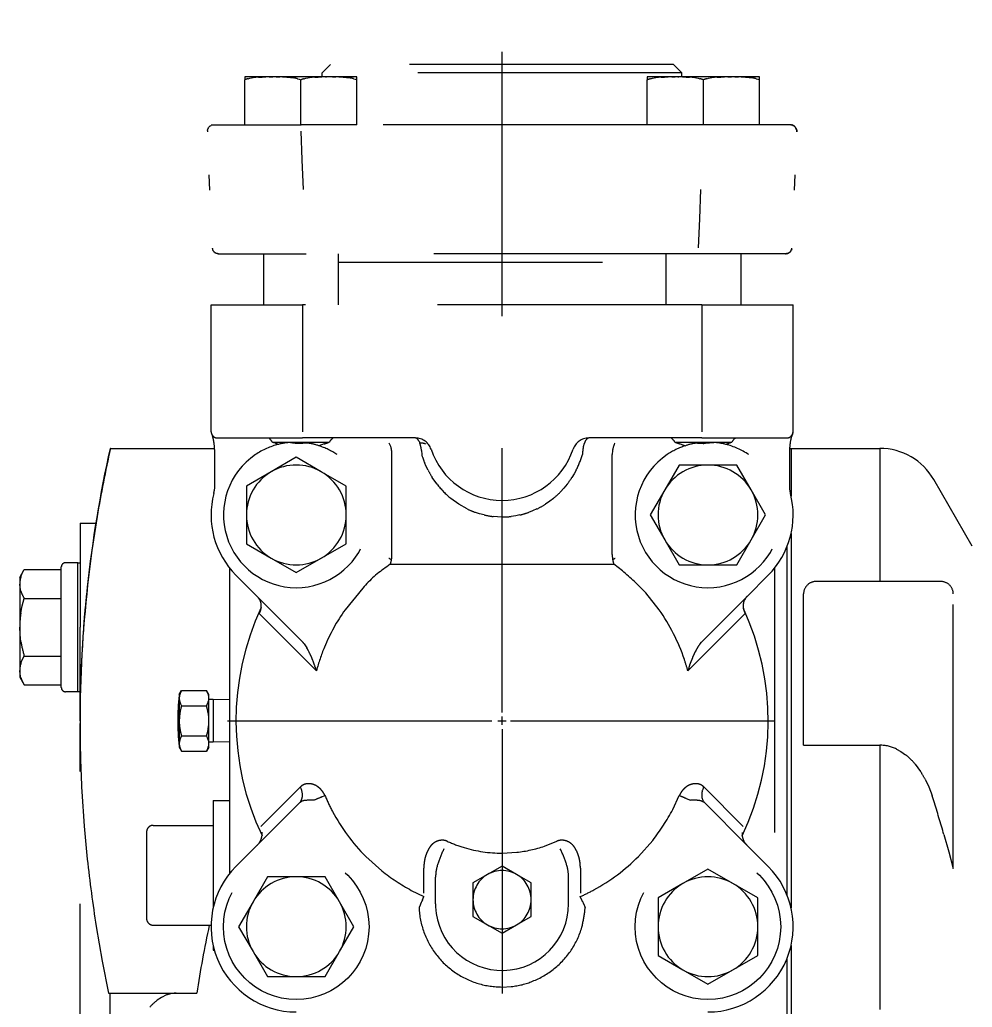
# Model space of a CAD drawing. Header units: inches. Extents: x 402 to 1066, y -128 to 290.
# Drawn here: x 666.02 to 675.03, y 225.68 to 235.03 of the extents above; entities that cross this region are included whole.
import ezdxf

# ---------------------------------------------------------------- set-up
doc = ezdxf.new("R2010")
doc.units = ezdxf.units.IN
doc.header["$MEASUREMENT"] = 0
doc.linetypes.add('HIDDEN', pattern=[0.375, 0.25, -0.125])
doc.layers.get('0').update_dxf_attribs({"color": 10})

msp = doc.modelspace()

# ---------------------------------------------------------------- linework, layer by layer
at = {"color": 1, "linetype": 'HIDDEN', "ltscale": 10}
for p, q in [((670.58138, 228.47311), (670.58138, 235.02644)), ((668.95831, 234.60339), (668.87962, 234.5247)), ((672.20445, 234.60339), (668.95831, 234.60339)), ((672.20445, 234.60339), (672.28314, 234.5247)), ((668.14579, 234.48535), (668.14579, 234.45726)), ((668.41139, 234.48535), (668.14579, 234.48535)), ((668.2777, 234.48354), (668.30993, 234.48474)), ((668.30993, 234.48474), (668.34455, 234.48524)), ((668.37796, 234.48534), (668.39233, 234.48535)), ((668.39233, 234.48535), (668.41139, 234.48535)), ((668.87962, 234.48535), (668.41139, 234.48535)), ((668.4448, 234.48534), (668.46217, 234.48531)), ((668.46217, 234.48531), (668.47823, 234.48524)), ((668.54506, 234.48354), (668.57907, 234.48092)), ((668.57907, 234.48092), (668.6118, 234.47639)), ((668.8089, 234.48354), (668.84111, 234.48474)), ((668.84111, 234.48474), (668.87572, 234.48524)), ((668.87962, 234.48535), (668.87962, 234.5247)), ((672.28314, 234.5247), (668.87962, 234.5247)), ((668.94257, 234.48535), (668.87962, 234.48535)), ((668.90915, 234.48534), (668.91838, 234.48535)), ((669.20816, 234.48535), (668.94257, 234.48535)), ((668.97599, 234.48534), (668.99334, 234.48531)), ((668.99334, 234.48531), (669.00941, 234.48524)), ((669.07625, 234.48354), (669.11026, 234.48092)), ((669.11026, 234.48092), (669.14297, 234.47639)), ((669.20816, 234.45726), (669.20816, 234.48535)), ((672.22019, 234.48535), (671.95459, 234.48535)), ((671.95459, 234.48535), (671.95459, 234.45726)), ((672.0865, 234.48354), (672.11873, 234.48474)), ((672.11873, 234.48474), (672.15335, 234.48524)), ((672.18676, 234.48534), (672.20112, 234.48535)), ((672.20112, 234.48535), (672.22019, 234.48535)), ((672.28314, 234.48535), (672.22019, 234.48535)), ((672.24437, 234.48535), (672.2536, 234.48534)), ((672.28314, 234.48535), (672.28314, 234.5247)), ((672.48577, 234.48535), (672.28314, 234.48535)), ((672.28703, 234.48524), (672.32163, 234.48474)), ((672.32163, 234.48474), (672.35386, 234.48354)), ((672.75136, 234.48535), (672.48577, 234.48535)), ((672.6177, 234.48354), (672.64991, 234.48474)), ((672.64991, 234.48474), (672.68452, 234.48524)), ((672.71795, 234.48534), (672.73232, 234.48535)), ((672.73232, 234.48535), (672.75136, 234.48535)), ((673.01696, 234.48535), (672.75136, 234.48535)), ((672.78479, 234.48534), (672.80214, 234.48531)), ((672.80214, 234.48531), (672.81821, 234.48524)), ((672.88505, 234.48354), (672.91906, 234.48092)), ((672.91906, 234.48092), (672.95179, 234.47639)), ((673.01696, 234.45726), (673.01696, 234.48535)), ((668.14579, 234.03286), (668.14579, 234.45726)), ((668.17783, 234.46882), (668.1943, 234.47304)), ((668.1943, 234.47304), (668.21097, 234.47639)), ((668.64493, 234.46882), (668.66092, 234.46369)), ((668.66092, 234.46369), (668.67697, 234.45726)), ((668.67697, 234.03286), (668.67697, 234.45726)), ((668.70902, 234.46882), (668.72549, 234.47304)), ((668.72549, 234.47304), (668.74216, 234.47639)), ((669.17612, 234.46882), (669.19211, 234.46369)), ((669.19211, 234.46369), (669.20816, 234.45726)), ((669.20816, 234.03286), (669.20816, 234.45726)), ((671.95459, 234.03286), (671.95459, 234.45726)), ((671.98663, 234.46882), (672.0031, 234.47304)), ((672.0031, 234.47304), (672.01976, 234.47639)), ((672.42059, 234.47639), (672.43726, 234.47304)), ((672.43726, 234.47304), (672.45373, 234.46882)), ((672.48577, 234.03286), (672.48577, 234.45726)), ((672.51782, 234.46882), (672.53429, 234.47304)), ((672.53429, 234.47304), (672.55096, 234.47639)), ((672.98492, 234.46882), (673.00091, 234.46369)), ((673.00091, 234.46369), (673.01696, 234.45726)), ((673.01696, 234.03286), (673.01696, 234.45726)), ((667.80433, 234.0073), (667.80774, 234.0116)), ((667.81678, 234.02025), (667.82219, 234.02407)), ((667.82219, 234.02407), (667.82687, 234.02673)), ((667.83913, 234.03133), (667.84549, 234.03249)), ((667.84549, 234.03249), (667.85095, 234.03286)), ((667.8513, 234.03286), (667.85139, 234.03286)), ((667.85165, 234.03286), (668.14579, 234.03286)), ((668.14579, 234.03286), (668.67697, 234.03286)), ((668.67697, 234.03286), (668.67893, 234.03286)), ((669.0311, 234.03286), (668.67893, 234.03286)), ((669.20816, 234.03286), (669.0311, 234.03286)), ((671.95459, 234.03286), (669.20816, 234.03286)), ((672.48382, 234.03286), (671.95459, 234.03286)), ((672.48577, 234.03286), (672.48382, 234.03286)), ((673.01696, 234.03286), (672.48577, 234.03286)), ((673.3111, 234.03286), (673.01696, 234.03286)), ((673.31252, 234.03284), (673.32482, 234.03102)), ((673.31261, 234.03283), (673.31351, 234.0328)), ((673.31351, 234.0328), (673.31442, 234.03275)), ((673.31765, 234.03244), (673.32094, 234.0319)), ((673.32094, 234.0319), (673.3241, 234.03117)), ((673.32482, 234.03102), (673.33626, 234.02653)), ((673.33584, 234.02652), (673.34131, 234.02316)), ((673.34131, 234.02316), (673.3457, 234.01982)), ((673.34621, 234.02006), (673.35126, 234.01561)), ((673.35126, 234.01561), (673.35503, 234.01158)), ((673.35449, 234.01089), (673.35781, 234.00643)), ((667.7929, 233.97832), (667.79384, 233.98412)), ((667.79384, 233.98412), (667.79584, 233.99121)), ((667.80069, 234.00169), (667.80433, 234.0073)), ((668.69046, 233.70172), (668.67893, 233.97178)), ((673.35781, 234.00643), (673.36136, 234.00064)), ((673.36215, 234.00154), (673.36483, 233.99633)), ((673.36483, 233.99633), (673.36701, 233.9909)), ((673.36606, 233.99004), (673.369, 233.9782)), ((673.369, 233.9782), (673.36967, 233.96582)), ((668.70244, 233.42092), (668.69046, 233.70172)), ((667.81651, 233.41504), (667.8104, 233.5589)), ((673.35235, 233.55892), (673.34624, 233.41504)), ((672.46031, 233.42092), (672.44849, 233.14359)), ((672.44849, 233.14359), (672.43686, 232.87006)), ((667.83996, 232.86315), (667.83991, 232.86426)), ((667.84005, 232.86201), (667.83996, 232.86315)), ((667.84358, 232.84836), (667.84207, 232.85236)), ((667.84579, 232.84384), (667.84358, 232.84836)), ((667.85895, 232.82807), (667.85664, 232.83012)), ((667.86137, 232.82613), (667.85895, 232.82807)), ((667.87034, 232.82039), (667.86693, 232.82234)), ((667.87342, 232.81886), (667.87034, 232.82039)), ((667.88517, 232.81473), (667.88008, 232.8162)), ((667.88949, 232.81385), (667.88517, 232.81473)), ((667.89518, 232.81321), (667.89382, 232.81331)), ((667.89649, 232.81314), (667.89518, 232.81321)), ((667.89801, 232.8131), (667.89781, 232.8131)), ((667.89823, 232.8131), (667.89801, 232.8131)), ((667.8985, 232.8131), (668.72589, 232.8131)), ((668.32285, 232.8131), (668.32285, 232.32913)), ((672.43686, 232.8131), (668.72589, 232.8131)), ((669.0311, 232.8131), (669.0311, 232.73441)), ((672.13165, 232.8131), (672.13165, 232.73441)), ((673.26426, 232.8131), (672.43686, 232.8131)), ((672.8399, 232.8131), (672.8399, 232.32913)), ((673.26453, 232.8131), (673.26447, 232.8131)), ((673.2703, 232.81344), (673.265, 232.8131)), ((673.2657, 232.81312), (673.265, 232.8131)), ((673.26641, 232.81314), (673.2657, 232.81312)), ((673.27158, 232.8136), (673.26921, 232.81333)), ((673.27657, 232.81453), (673.2703, 232.81344)), ((673.27417, 232.81401), (673.27158, 232.8136)), ((673.29054, 232.81944), (673.2846, 232.81689)), ((673.29322, 232.82126), (673.29016, 232.81957)), ((673.29621, 232.82257), (673.29054, 232.81944)), ((673.29659, 232.8234), (673.29322, 232.82126)), ((673.31263, 232.83909), (673.30257, 232.82801)), ((673.31029, 232.83443), (673.30617, 232.83017)), ((673.31332, 232.83818), (673.31029, 232.83443)), ((673.3197, 232.85218), (673.31263, 232.83909)), ((673.32015, 232.85084), (673.31841, 232.84667)), ((673.3215, 232.85516), (673.32015, 232.85084)), ((669.0311, 232.73441), (672.13165, 232.73441)), ((669.0311, 232.73441), (669.0311, 232.32913)), ((672.13165, 232.73441), (672.13165, 232.32913)), ((667.82708, 232.32913), (668.69271, 232.32913)), ((667.82708, 231.12904), (667.82708, 232.32913)), ((672.47004, 232.32913), (668.69271, 232.32913)), ((668.69271, 232.32913), (668.69271, 231.12904)), ((672.47004, 232.32913), (673.33568, 232.32913)), ((672.47004, 232.32913), (672.47004, 231.12904)), ((673.33568, 231.12904), (673.33568, 232.32913)), ((667.82708, 231.12904), (667.82812, 231.12904)), ((673.33541, 231.12904), (673.33521, 231.12904)), ((673.33568, 231.12904), (673.33541, 231.12904)), ((667.83969, 231.09308), (667.83929, 231.0942)), ((667.84008, 231.09193), (667.83969, 231.09308)), ((667.84182, 231.08666), (667.84083, 231.08971)), ((667.84267, 231.08402), (667.84182, 231.08666)), ((667.84501, 231.0763), (667.84459, 231.07776)), ((667.84555, 231.07447), (667.84501, 231.0763)), ((667.84702, 231.0693), (667.84655, 231.07101)), ((667.84744, 231.0677), (667.84702, 231.0693)), ((667.84811, 231.06505), (667.84789, 231.06596)), ((667.84835, 231.06415), (667.84811, 231.06505)), ((667.85181, 231.04813), (667.85018, 231.05622)), ((667.85358, 231.03831), (667.85181, 231.04813)), ((667.85519, 231.0281), (667.8549, 231.03013)), ((667.85549, 231.02612), (667.85519, 231.0281)), ((667.85669, 231.01732), (667.85609, 231.0218)), ((667.88706, 231.07002), (668.37105, 231.07002)), ((668.37105, 231.07002), (668.69271, 231.07002)), ((668.37372, 231.06939), (668.37105, 231.07002)), ((668.37748, 231.06714), (668.37372, 231.06939)), ((668.38388, 231.06141), (668.38156, 231.06368)), ((668.38612, 231.05905), (668.38388, 231.06141)), ((668.39399, 231.04983), (668.39114, 231.05333)), ((668.3965, 231.04662), (668.39399, 231.04983)), ((668.40789, 231.03067), (668.94606, 231.03067)), ((668.42202, 231.02543), (668.40789, 231.03067)), ((668.43643, 231.02018), (668.42202, 231.02543)), ((668.9829, 231.07002), (668.69271, 231.07002)), ((668.69738, 231.01973), (668.73711, 231.02287)), ((668.95466, 231.04292), (668.95183, 231.03904)), ((668.95746, 231.04662), (668.95466, 231.04292)), ((668.96556, 231.05654), (668.96281, 231.05333)), ((668.96782, 231.05905), (668.96556, 231.05654)), ((668.97462, 231.06567), (668.97239, 231.06368)), ((668.97648, 231.06714), (668.97462, 231.06567)), ((669.4574, 231.07002), (668.9829, 231.07002)), ((669.76073, 231.07002), (669.4574, 231.07002)), ((669.52743, 230.99006), (669.51428, 231.02223)), ((669.79525, 231.03835), (669.80229, 231.02223)), ((671.35087, 230.99006), (671.36045, 231.02223)), ((671.39275, 231.06784), (671.40202, 231.07002)), ((671.70535, 231.07002), (671.40202, 231.07002)), ((672.17985, 231.07002), (671.70535, 231.07002)), ((672.47004, 231.07002), (672.17985, 231.07002)), ((672.18628, 231.06714), (672.18812, 231.06567)), ((672.18812, 231.06567), (672.19036, 231.06368)), ((672.19494, 231.05905), (672.19754, 231.05614)), ((672.19754, 231.05614), (672.19994, 231.05333)), ((672.20529, 231.04662), (672.20832, 231.04261)), ((672.20832, 231.04261), (672.21091, 231.03904)), ((672.21669, 231.03067), (672.75486, 231.03067)), ((672.47004, 231.07002), (672.7917, 231.07002)), ((672.5047, 231.01967), (672.54357, 231.0226)), ((672.54357, 231.0226), (672.58345, 231.02852)), ((672.72632, 231.02018), (672.74073, 231.02543)), ((672.74073, 231.02543), (672.75486, 231.03067)), ((672.76064, 231.03904), (672.76367, 231.04321)), ((672.76367, 231.04321), (672.76626, 231.04662)), ((672.77661, 231.05905), (672.77887, 231.06141)), ((672.77887, 231.06141), (672.78119, 231.06368)), ((672.78528, 231.06714), (672.78903, 231.06939)), ((672.78903, 231.06939), (672.7917, 231.07002)), ((672.7917, 231.07002), (673.2757, 231.07002)), ((673.3069, 231.02354), (673.30667, 231.0218)), ((673.30727, 231.02612), (673.3069, 231.02354)), ((673.30861, 231.03493), (673.30785, 231.03013)), ((673.30915, 231.03831), (673.30861, 231.03493)), ((673.31342, 231.06002), (673.31258, 231.05622)), ((673.3144, 231.06415), (673.31342, 231.06002)), ((673.31514, 231.06703), (673.31486, 231.06596)), ((673.31531, 231.0677), (673.31514, 231.06703)), ((673.31669, 231.07272), (673.31619, 231.07095)), ((673.31718, 231.07444), (673.31669, 231.07272)), ((673.31928, 231.08143), (673.31819, 231.07786)), ((673.32017, 231.08429), (673.31928, 231.08143)), ((673.32239, 231.09109), (673.32192, 231.0897)), ((673.32267, 231.09192), (673.32239, 231.09109)), ((673.32826, 231.10175), (673.32498, 231.09655)), ((673.33056, 231.10624), (673.32826, 231.10175)), ((666.87609, 230.97165), (666.87242, 230.97165)), ((666.87609, 230.97165), (667.86102, 230.97165)), ((667.85723, 231.01298), (667.85669, 231.01732)), ((667.85885, 230.99819), (667.85828, 231.00364)), ((667.85926, 230.99381), (667.85885, 230.99819)), ((667.86053, 230.97849), (667.86014, 230.98373)), ((667.86091, 230.97327), (667.86053, 230.97849)), ((667.86189, 230.95592), (667.86156, 230.96267)), ((667.86214, 230.95021), (667.86189, 230.95592)), ((667.8627, 230.93228), (667.86257, 230.93758)), ((667.86283, 230.92493), (667.8627, 230.93228)), ((668.65801, 231.01968), (668.69738, 231.01973)), ((668.8722, 231.00456), (668.8473, 230.99671)), ((668.89767, 231.01316), (668.8722, 231.00456)), ((669.81816, 230.95291), (669.82042, 230.91263)), ((671.6267, 230.95291), (671.6236, 230.91263)), ((672.26508, 231.01316), (672.29055, 231.00456)), ((672.29055, 231.00456), (672.31545, 230.99671)), ((673.30039, 230.94442), (673.30018, 230.93758)), ((673.30061, 230.95021), (673.30039, 230.94442)), ((673.30155, 230.9687), (673.30119, 230.96267)), ((673.30184, 230.97327), (673.30155, 230.9687)), ((673.30174, 230.97165), (673.316, 230.97165)), ((673.30305, 230.98896), (673.30261, 230.98373)), ((673.30348, 230.99381), (673.30305, 230.98896)), ((673.30504, 231.00884), (673.30447, 231.00364)), ((673.30552, 231.01298), (673.30504, 231.00884)), ((673.316, 230.97165), (673.316, 230.51916)), ((673.316, 230.97165), (674.15565, 230.97165)), ((674.15565, 230.97165), (674.15565, 229.71255)), ((667.86287, 230.9204), (667.86286, 230.92189)), ((667.86289, 230.91891), (667.86287, 230.9204)), ((667.8629, 230.91501), (667.8629, 230.91586)), ((667.8629, 230.91415), (667.8629, 230.91501)), ((667.8629, 230.83857), (667.8629, 230.91264)), ((667.8629, 230.76449), (667.8629, 230.83857)), ((668.6337, 230.88731), (668.39761, 230.75101)), ((668.86977, 230.75101), (668.6337, 230.88731)), ((669.53914, 229.96781), (669.53914, 230.91263)), ((669.86364, 230.80049), (669.84761, 230.83715)), ((671.6236, 229.96781), (671.6236, 230.91263)), ((673.29986, 230.91703), (673.29985, 230.91586)), ((673.29985, 230.91415), (673.29985, 230.9134)), ((673.29985, 230.9134), (673.29985, 230.91264)), ((673.29985, 230.91264), (673.29985, 230.76449)), ((673.29986, 230.91891), (673.29986, 230.91703)), ((673.29991, 230.92309), (673.29989, 230.92189)), ((673.29992, 230.92493), (673.29991, 230.92309)), ((667.8629, 230.61634), (667.8629, 230.76449)), ((668.39761, 230.75101), (668.16153, 230.61471)), ((669.10586, 230.61471), (668.86977, 230.75101)), ((669.88114, 230.76489), (669.86364, 230.80049)), ((671.2816, 230.76489), (671.26327, 230.73139)), ((672.25645, 230.81426), (672.12015, 230.57818)), ((672.52906, 230.81426), (672.25645, 230.81426)), ((672.80166, 230.81426), (672.52906, 230.81426)), ((672.93796, 230.57818), (672.80166, 230.81426)), ((673.29985, 230.76449), (673.29985, 230.69042)), ((669.94359, 230.66248), (669.92073, 230.69641)), ((669.96608, 230.63217), (669.94359, 230.66248)), ((671.26327, 230.73139), (671.24201, 230.6964)), ((673.29985, 230.69042), (673.29985, 230.61634)), ((675.03027, 230.047), (674.66679, 230.67655)), ((667.85519, 230.55377), (667.85614, 230.55795)), ((667.85614, 230.55795), (667.85693, 230.56163)), ((667.8611, 230.5872), (667.8616, 230.59174)), ((667.8616, 230.59174), (667.86208, 230.59712)), ((667.86242, 230.60193), (667.86258, 230.60475)), ((667.86258, 230.60475), (667.86268, 230.60682)), ((667.86277, 230.60931), (667.86282, 230.61057)), ((667.86282, 230.61057), (667.86285, 230.61182)), ((668.16153, 230.61471), (668.16153, 230.3421)), ((669.10586, 230.3421), (669.10586, 230.61471)), ((671.16706, 230.59614), (671.13543, 230.56173)), ((671.19667, 230.63216), (671.16706, 230.59614)), ((672.12015, 230.57818), (671.98385, 230.3421)), ((673.07426, 230.3421), (672.93796, 230.57818)), ((673.29991, 230.61177), (673.29994, 230.61051)), ((673.29994, 230.61051), (673.29998, 230.60925)), ((673.30007, 230.60687), (673.30035, 230.60154)), ((673.30035, 230.60154), (673.30068, 230.59699)), ((673.30165, 230.58716), (673.30223, 230.58254)), ((673.30223, 230.58254), (673.30296, 230.57741)), ((673.30582, 230.56163), (673.30656, 230.5581)), ((673.30656, 230.5581), (673.30754, 230.55377)), ((667.85426, 230.54986), (667.85446, 230.55072)), ((667.85446, 230.55072), (667.85473, 230.55181)), ((670.17131, 230.44391), (670.09578, 230.49879)), ((671.03186, 230.47161), (670.9918, 230.44415)), ((671.06695, 230.49879), (671.03186, 230.47161)), ((673.30801, 230.55181), (673.30829, 230.5507)), ((673.30829, 230.5507), (673.30849, 230.54986)), ((670.25204, 230.39865), (670.17131, 230.44391)), ((670.87015, 230.38039), (670.83237, 230.36584)), ((670.9107, 230.39864), (670.87015, 230.38039)), ((666.75008, 230.32784), (666.70078, 230.00569)), ((668.16153, 230.3421), (668.16153, 230.0695)), ((669.10586, 230.0695), (669.10586, 230.3421)), ((670.36906, 230.35326), (670.33037, 230.36585)), ((670.41206, 230.34191), (670.36906, 230.35326)), ((670.5387, 230.32365), (670.4961, 230.32733)), ((670.58136, 230.32243), (670.5387, 230.32365)), ((670.7108, 230.33376), (670.66664, 230.32733)), ((670.7507, 230.3419), (670.7108, 230.33376)), ((671.98385, 230.3421), (672.12015, 230.10602)), ((672.93796, 230.10602), (673.07426, 230.3421)), ((666.58765, 230.26317), (666.7365, 230.26317)), ((666.58765, 230.26317), (666.58765, 229.27949)), ((672.12015, 230.10602), (672.25645, 229.86993)), ((672.80166, 229.86993), (672.93796, 230.10602)), ((673.316, 230.16504), (673.316, 229.79596)), ((666.70078, 230.00569), (666.65978, 229.67729)), ((668.16153, 230.0695), (668.39761, 229.9332)), ((668.86977, 229.9332), (669.10586, 230.0695)), ((673.27665, 230.03923), (673.27665, 229.79596)), ((668.39761, 229.9332), (668.6337, 229.79689)), ((668.6337, 229.79689), (668.86977, 229.9332)), ((669.52971, 229.92242), (669.5351, 229.91917)), ((671.63302, 229.92241), (671.62764, 229.91917)), ((666.01712, 229.75166), (666.05928, 229.8247)), ((666.04134, 229.79012), (666.05928, 229.8247)), ((666.05928, 229.8247), (666.41059, 229.8247)), ((666.41059, 229.8247), (666.41059, 229.85003)), ((666.41059, 229.5521), (666.41059, 229.8247)), ((666.56797, 229.88937), (666.44993, 229.88937)), ((666.56797, 229.8874), (666.56797, 229.88937)), ((666.56797, 228.67158), (666.56797, 229.8874)), ((666.56797, 229.8874), (666.58765, 229.8874)), ((668.00414, 227.64165), (668.00414, 229.83783)), ((669.52348, 229.87524), (669.49163, 229.85196)), ((669.52351, 229.87526), (671.63924, 229.87526)), ((671.7198, 229.81426), (671.63924, 229.87526)), ((672.25645, 229.86993), (672.52906, 229.86993)), ((672.52906, 229.86993), (672.80166, 229.86993)), ((673.15862, 229.83783), (673.15862, 226.95101)), ((666.01712, 229.75166), (666.01712, 229.6884)), ((666.02848, 229.75728), (666.04134, 229.79012)), ((668.06333, 229.77174), (668.26523, 229.56984)), ((673.09943, 229.77174), (672.8989, 229.57122)), ((673.27665, 229.79596), (673.27665, 229.50794)), ((673.316, 229.79596), (673.316, 229.65353)), ((666.01712, 229.6884), (666.01712, 229.27949)), ((666.01994, 229.65431), (666.01712, 229.6884)), ((666.02848, 229.61951), (666.01994, 229.65431)), ((669.26397, 229.64998), (669.09562, 229.44537)), ((673.316, 229.65353), (673.316, 229.50777)), ((674.15565, 229.71255), (673.55207, 229.71255)), ((674.73249, 229.71255), (674.15565, 229.71255)), ((666.04134, 229.48293), (666.05928, 229.5521)), ((666.05928, 229.5521), (666.41059, 229.5521)), ((666.41059, 229.27949), (666.41059, 229.5521)), ((668.26523, 229.56984), (668.67625, 229.15882)), ((668.28976, 229.53628), (668.28612, 229.54296)), ((668.29267, 229.53012), (668.28976, 229.53628)), ((672.06713, 229.44537), (671.94053, 229.60465)), ((672.8989, 229.57122), (672.4865, 229.15882)), ((672.87558, 229.53938), (672.87032, 229.5276)), ((672.88138, 229.54947), (672.87558, 229.53938)), ((673.43404, 228.16352), (673.43404, 229.59451)), ((674.85053, 226.99606), (674.85053, 229.59451)), ((666.02848, 229.41726), (666.04134, 229.48293)), ((666.63698, 229.47223), (666.62814, 229.37089)), ((668.2965, 229.43837), (668.29712, 229.4404)), ((668.29712, 229.4404), (668.29762, 229.4421)), ((668.29922, 229.51101), (668.29802, 229.51542)), ((668.2986, 229.44576), (668.29937, 229.44892)), ((668.30038, 229.506), (668.29922, 229.51101)), ((668.29937, 229.44892), (668.30023, 229.45289)), ((668.30146, 229.45977), (668.3019, 229.4629)), ((668.3019, 229.4629), (668.3023, 229.46638)), ((668.30257, 229.49089), (668.30208, 229.4958)), ((668.30294, 229.48474), (668.30257, 229.49089)), ((668.30281, 229.47275), (668.30294, 229.47559)), ((668.30294, 229.47559), (668.30301, 229.47886)), ((672.86217, 229.48686), (672.86209, 229.48389)), ((672.86209, 229.48389), (672.86211, 229.48016)), ((672.86239, 229.47347), (672.86302, 229.46652)), ((672.86291, 229.49717), (672.86256, 229.49362)), ((672.86331, 229.5003), (672.86291, 229.49717)), ((672.86302, 229.46652), (672.86389, 229.4602)), ((672.86512, 229.4536), (672.86578, 229.45054)), ((672.86578, 229.45054), (672.86664, 229.44704)), ((672.86844, 229.44056), (672.86939, 229.43757)), ((672.86939, 229.43757), (672.87056, 229.4341)), ((673.27665, 229.50794), (673.27665, 229.50777)), ((673.27665, 229.50777), (673.27665, 229.44113)), ((673.27665, 229.44113), (673.27665, 229.13349)), ((673.316, 229.50777), (673.316, 229.44113)), ((673.316, 229.44113), (673.316, 229.13349)), ((666.62814, 229.37089), (666.62091, 229.27949)), ((668.8243, 228.86839), (668.28408, 229.4086)), ((668.28707, 229.41481), (668.28843, 229.41775)), ((668.28843, 229.41775), (668.28993, 229.42106)), ((668.29124, 229.42402), (668.29317, 229.42881)), ((668.29317, 229.42881), (668.29463, 229.43278)), ((672.88069, 229.41061), (672.33845, 228.86839)), ((666.01712, 229.27949), (666.01712, 228.87059)), ((666.01994, 229.21131), (666.01712, 229.27949)), ((666.41059, 229.00689), (666.41059, 229.27949)), ((666.58765, 228.39375), (666.58765, 229.27949)), ((666.02848, 229.14172), (666.01994, 229.21131)), ((672.46884, 229.1399), (672.4865, 229.15882)), ((668.70785, 229.12292), (668.72074, 229.10524)), ((668.72074, 229.10524), (668.73471, 229.08326)), ((668.73904, 229.07573), (668.73471, 229.08326)), ((668.74239, 229.06975), (668.73904, 229.07573)), ((672.42242, 229.07345), (672.42037, 229.06976)), ((672.42416, 229.07652), (672.42242, 229.07345)), ((672.45489, 229.1229), (672.46884, 229.1399)), ((673.27665, 229.13349), (673.27665, 229.02176)), ((673.316, 229.13349), (673.316, 229.02176)), ((666.02848, 228.93947), (666.04134, 228.97231)), ((666.04134, 228.97231), (666.05928, 229.00689)), ((666.05928, 229.00689), (666.41059, 229.00689)), ((666.41059, 228.73428), (666.41059, 229.00689)), ((668.75607, 229.04359), (668.74966, 229.05618)), ((668.76315, 229.029), (668.75607, 229.04359)), ((668.79718, 228.94809), (668.78676, 228.97485)), ((672.37599, 228.97485), (672.36663, 228.95086)), ((672.40667, 229.04358), (672.3996, 229.02901)), ((672.41309, 229.05619), (672.40667, 229.04358)), ((673.27665, 229.02176), (673.27665, 226.74961)), ((673.316, 229.02176), (673.316, 226.6238)), ((668.80692, 228.92127), (668.79718, 228.94809)), ((668.81785, 228.88885), (668.81592, 228.89474)), ((668.82019, 228.88154), (668.81785, 228.88885)), ((668.82278, 228.87331), (668.82225, 228.87496)), ((668.82328, 228.87166), (668.82278, 228.87331)), ((672.33997, 228.87331), (672.33946, 228.87166)), ((672.34048, 228.87496), (672.33997, 228.87331)), ((672.34449, 228.88755), (672.34256, 228.88154)), ((672.34683, 228.89474), (672.34449, 228.88755)), ((672.36663, 228.95086), (672.35584, 228.92127)), ((666.01712, 228.87059), (666.01712, 228.80733)), ((666.01994, 228.8365), (666.01712, 228.87059)), ((666.01712, 228.80733), (666.05928, 228.73428)), ((666.02848, 228.8017), (666.01994, 228.8365)), ((666.59594, 228.83627), (666.58972, 228.61561)), ((666.05928, 228.73428), (666.41059, 228.73428)), ((666.41059, 228.70896), (666.41059, 228.73428)), ((666.56797, 228.66961), (666.44993, 228.66961)), ((666.56797, 228.66961), (666.56797, 228.67158)), ((666.56797, 228.67158), (666.58765, 228.67158)), ((666.58972, 228.61561), (666.58765, 228.39375)), ((667.52615, 228.64231), (667.54828, 228.68065)), ((667.52615, 228.64231), (667.52615, 228.6091)), ((667.52763, 228.62702), (667.52615, 228.6091)), ((667.52615, 228.6091), (667.52615, 228.39442)), ((667.53213, 228.64531), (667.52763, 228.62702)), ((667.54828, 228.68065), (667.78527, 228.68065)), ((667.8074, 228.64231), (667.78527, 228.68065)), ((667.79469, 228.6625), (667.78527, 228.68065)), ((667.80143, 228.64527), (667.79469, 228.6625)), ((667.80592, 228.5912), (667.8074, 228.6091)), ((667.8074, 228.6091), (667.8074, 228.64231)), ((667.8074, 228.59686), (667.8074, 228.6091)), ((667.8074, 228.39442), (667.8074, 228.59686)), ((667.84675, 228.59686), (667.8074, 228.59686)), ((667.84675, 228.59686), (667.84675, 228.1945)), ((668.00414, 228.59192), (667.84675, 228.59686)), ((667.5321, 228.57295), (667.53886, 228.55571)), ((667.53886, 228.55571), (667.54828, 228.53754)), ((667.54828, 228.53754), (667.78527, 228.53754)), ((667.79469, 228.50123), (667.78527, 228.53754)), ((667.80143, 228.46676), (667.79469, 228.50123)), ((667.80143, 228.57293), (667.80592, 228.5912)), ((667.52763, 228.43026), (667.52615, 228.39442)), ((667.53213, 228.46685), (667.52763, 228.43026)), ((670.58138, 228.35507), (670.58138, 228.43377)), ((666.58765, 228.39375), (666.58765, 228.36798)), ((666.58765, 224.1646), (666.58765, 228.36798)), ((667.52615, 228.39442), (667.52615, 228.17974)), ((667.5321, 228.32214), (667.53886, 228.28764)), ((667.80143, 228.32208), (667.80592, 228.35862)), ((667.80592, 228.35862), (667.8074, 228.39442)), ((667.8074, 228.19198), (667.8074, 228.39442)), ((667.98447, 228.39442), (670.50268, 228.39442)), ((670.54202, 228.39442), (670.62073, 228.39442)), ((670.58138, 228.31572), (670.58138, 220.50776)), ((670.66007, 228.39442), (673.17828, 228.39442)), ((667.53886, 228.28764), (667.54828, 228.2513)), ((667.54828, 228.2513), (667.78527, 228.2513)), ((667.79469, 228.23316), (667.78527, 228.2513)), ((667.80143, 228.21593), (667.79469, 228.23316)), ((667.52763, 228.19766), (667.52615, 228.17974)), ((667.52615, 228.17974), (667.52615, 228.14653)), ((667.52615, 228.14653), (667.54828, 228.10819)), ((667.53213, 228.21596), (667.52763, 228.19766)), ((667.5321, 228.14361), (667.53886, 228.12635)), ((667.53886, 228.12635), (667.54828, 228.10819)), ((667.8074, 228.14653), (667.78527, 228.10819)), ((667.80143, 228.14356), (667.80592, 228.16184)), ((667.80592, 228.16184), (667.8074, 228.17974)), ((667.8074, 228.17974), (667.8074, 228.19198)), ((667.84675, 228.19198), (667.8074, 228.19198)), ((667.8074, 228.14653), (667.8074, 228.17974)), ((668.00414, 228.19692), (667.84675, 228.19198)), ((667.84675, 228.1945), (667.84675, 228.19198)), ((673.43404, 228.16352), (674.15565, 228.16352)), ((674.15565, 228.16352), (674.15565, 220.56402)), ((674.31404, 228.12655), (674.35426, 228.10465)), ((667.54828, 228.10819), (667.78527, 228.10819)), ((674.35426, 228.10465), (674.39882, 228.07362)), ((674.48996, 227.98414), (674.51676, 227.94972)), ((674.51676, 227.94972), (674.54018, 227.9159)), ((668.29953, 227.39569), (668.67236, 227.76852)), ((672.49038, 227.76852), (672.86322, 227.39569)), ((674.58315, 227.84289), (674.61847, 227.76913)), ((674.61847, 227.76913), (674.65018, 227.68793)), ((666.60487, 227.72578), (666.627, 227.39706)), ((668.87428, 227.67381), (668.90475, 227.68668)), ((672.1964, 227.55559), (672.258, 227.68668)), ((672.32429, 227.65869), (672.36278, 227.64245)), ((667.84675, 227.64165), (667.84675, 227.62188)), ((667.84675, 227.64165), (668.00414, 227.64165)), ((667.84675, 227.62188), (667.84675, 227.40557)), ((668.00414, 226.95101), (668.00414, 227.64165)), ((668.26821, 227.22198), (668.66434, 227.61811)), ((672.49841, 227.61811), (672.89454, 227.22198)), ((666.627, 227.39706), (666.6563, 227.08528)), ((667.28016, 227.40557), (667.84675, 227.40557)), ((667.84675, 227.40557), (667.84675, 226.6238)), ((667.21719, 227.34261), (667.21719, 226.5242)), ((668.30778, 227.29772), (668.30894, 227.30424)), ((668.30894, 227.30424), (668.30973, 227.31007)), ((668.30957, 227.33951), (668.30955, 227.3396)), ((668.3096, 227.3394), (668.30957, 227.33951)), ((668.3099, 227.33724), (668.30971, 227.33868)), ((668.31014, 227.33518), (668.3099, 227.33724)), ((668.31046, 227.3191), (668.31059, 227.32355)), ((668.31059, 227.32355), (668.31055, 227.32883)), ((672.85209, 227.33133), (672.85188, 227.32607)), ((672.85188, 227.32607), (672.8519, 227.32192)), ((672.85244, 227.33539), (672.85234, 227.33437)), ((672.8526, 227.33664), (672.85244, 227.33539)), ((672.8526, 227.31073), (672.85368, 227.30258)), ((672.85283, 227.33831), (672.8528, 227.33806)), ((672.85292, 227.33879), (672.85283, 227.33831)), ((672.85368, 227.30258), (672.85534, 227.29407)), ((674.76188, 227.31784), (674.80733, 227.15621)), ((668.06333, 227.0171), (668.26821, 227.22198)), ((668.27672, 227.2314), (668.2813, 227.23728)), ((668.2813, 227.23728), (668.28615, 227.2443)), ((668.29871, 227.26814), (668.30145, 227.27513)), ((668.30145, 227.27513), (668.30414, 227.2832)), ((670.98202, 227.20825), (671.09983, 227.2548)), ((671.87198, 227.11134), (672.00714, 227.26342)), ((672.87071, 227.2537), (672.87631, 227.24443)), ((672.87631, 227.24443), (672.88173, 227.23674)), ((672.89454, 227.22198), (673.09943, 227.0171)), ((669.29077, 227.11134), (669.44206, 226.9753)), ((670.58138, 227.14242), (670.72154, 227.15028)), ((674.80733, 227.15621), (674.85053, 226.99606)), ((670.58138, 227.02054), (670.44366, 226.94103)), ((670.7191, 226.94103), (670.58138, 227.02054)), ((668.36109, 226.9189), (668.22479, 226.68282)), ((668.6337, 226.9189), (668.36109, 226.9189)), ((668.9063, 226.9189), (668.6337, 226.9189)), ((669.0426, 226.68282), (668.9063, 226.9189)), ((669.84072, 226.76499), (669.84072, 227.00139)), ((669.95182, 226.66315), (669.95182, 226.91432)), ((670.44366, 226.94103), (670.30595, 226.86151)), ((670.8568, 226.86151), (670.7191, 226.94103)), ((671.21094, 226.66315), (671.21094, 226.91432)), ((671.32203, 227.00139), (671.32203, 226.76499)), ((672.52906, 226.99195), (672.29297, 226.85564)), ((672.76515, 226.85564), (672.52906, 226.99195)), ((670.30595, 226.86151), (670.30595, 226.70249)), ((670.8568, 226.70249), (670.8568, 226.86151)), ((672.29297, 226.85564), (672.05689, 226.71934)), ((673.00122, 226.71934), (672.76515, 226.85564)), ((669.72233, 226.79005), (669.84147, 226.73174)), ((671.32765, 226.71745), (671.32129, 226.73174)), ((668.22479, 226.68282), (668.08849, 226.44674)), ((669.1789, 226.44674), (669.0426, 226.68282)), ((669.82801, 226.70151), (669.82033, 226.68425)), ((670.30595, 226.70249), (670.30595, 226.54348)), ((670.8568, 226.54348), (670.8568, 226.70249)), ((672.05689, 226.71934), (672.05689, 226.44674)), ((673.00122, 226.44674), (673.00122, 226.71934)), ((670.30595, 226.54348), (670.44366, 226.46397)), ((670.7191, 226.46397), (670.8568, 226.54348)), ((671.36519, 226.59301), (671.36753, 226.62782)), ((666.74114, 226.44869), (666.79802, 226.11959)), ((667.28016, 226.46124), (667.82721, 226.46124)), ((668.08849, 226.44674), (668.22479, 226.21065)), ((669.0426, 226.21065), (669.1789, 226.44674)), ((670.44366, 226.46397), (670.58138, 226.38446)), ((670.58138, 226.38446), (670.7191, 226.46397)), ((672.05689, 226.44674), (672.05689, 226.17414)), ((673.00122, 226.17414), (673.00122, 226.44674)), ((667.84675, 226.26967), (667.84675, 226.22516)), ((673.316, 226.26967), (673.316, 224.49465)), ((667.84675, 226.22516), (667.85811, 226.22516)), ((668.22479, 226.21065), (668.36109, 225.97457)), ((668.9063, 225.97457), (669.0426, 226.21065)), ((672.05689, 226.17414), (672.29297, 226.03783)), ((672.76515, 226.03783), (673.00122, 226.17414)), ((666.79802, 226.11959), (666.85784, 225.81718)), ((673.27665, 226.14387), (673.27665, 221.32078)), ((672.29297, 226.03783), (672.52906, 225.90153)), ((672.52906, 225.90153), (672.76515, 226.03783)), ((668.36109, 225.97457), (668.6337, 225.97457)), ((668.6337, 225.97457), (668.9063, 225.97457)), ((666.85784, 225.81718), (666.87242, 225.81718)), ((666.87242, 225.81718), (667.49613, 225.81718)), ((666.87242, 224.31595), (666.87242, 225.81718)), ((667.40598, 225.80065), (667.35901, 225.77851)), ((667.49613, 225.81718), (667.6914, 225.81718)), ((670.58138, 225.8762), (670.66877, 225.88108)), ((667.35901, 225.77851), (667.31814, 225.75123))]:
    msp.add_line(p, q, dxfattribs=at)
for centre in [(668.6337, 226.44674), (672.52906, 226.44674)]:
    msp.add_circle(centre, 0.68857, dxfattribs=at)
for centre, radius, start, end in [((668.30212, 233.94058), 0.54351, 92.574978, 99.655104), ((668.37874, 229.10761), 5.37774, 90.008261, 90.364346), ((668.41784, 187.533), 46.95235, 89.967136, 90.007913), ((668.47356, 232.98272), 1.50252, 87.272818, 89.822418), ((668.83331, 233.94058), 0.54351, 92.574978, 99.655104), ((668.89942, 231.04921), 3.43611, 90.330393, 90.395205), ((668.91105, 228.62437), 5.86097, 90.018718, 90.307437), ((668.93633, 163.45514), 71.03021, 89.9950104, 90.0145243), ((668.94902, 187.533), 46.95235, 89.967136, 90.007913), ((669.00475, 232.98272), 1.50252, 87.272818, 89.822418), ((672.11092, 233.94058), 0.54351, 92.574978, 99.655104), ((672.18753, 229.10761), 5.37774, 90.008261, 90.364346), ((672.225, 146.28276), 88.20259, 89.9874494, 90.0031656), ((672.25048, 228.20103), 6.28431, 89.702364, 89.971644), ((672.26315, 231.02137), 3.46395, 89.605136, 89.669429), ((672.32754, 233.92285), 0.5613, 80.457334, 87.312754), ((672.64211, 233.94058), 0.54351, 92.574978, 99.655104), ((672.71871, 229.10761), 5.37774, 90.008261, 90.364346), ((672.75782, 187.533), 46.95235, 89.967136, 90.007913), ((672.81355, 232.98272), 1.50252, 87.272818, 89.822418), ((668.24504, 234.23235), 0.24583, 105.865611, 113.810849), ((668.55511, 234.152), 0.32931, 74.170008, 80.087008), ((668.77621, 234.23235), 0.24583, 105.865611, 113.810849), ((669.08628, 234.152), 0.32931, 74.170008, 80.087008), ((672.05384, 234.23235), 0.24583, 105.865611, 113.810849), ((672.38897, 234.2391), 0.23868, 66.069991, 74.253719), ((672.58503, 234.23235), 0.24583, 105.865611, 113.810849), ((672.89508, 234.152), 0.32931, 74.170008, 80.087008), ((667.85729, 233.96889), 0.06541, 128.258058, 139.229869), ((667.85524, 233.96972), 0.06368, 104.655458, 116.460259), ((667.85165, 233.98149), 0.05137, 90.390608, 90.788009), ((667.85165, 233.98599), 0.04688, 89.989061, 90.30952), ((673.3111, 233.9815), 0.05136, 89.204293, 90.000372), ((673.3111, 233.98144), 0.05142, 88.406602, 89.205079), ((673.31108, 233.98132), 0.05154, 88.311061, 89.197162), ((673.31107, 233.98157), 0.05129, 82.627558, 86.248672), ((673.31208, 233.98375), 0.04892, 60.961017, 75.784529), ((673.30428, 233.96651), 0.06802, 51.937838, 61.946108), ((673.29928, 233.96538), 0.07155, 39.506357, 49.546196), ((673.29923, 233.96445), 0.07303, 30.525673, 40.193328), ((667.84893, 233.97283), 0.0563, 174.400617, 187.240704), ((667.84931, 233.97285), 0.05653, 149.335025, 161.05731), ((673.30561, 233.96957), 0.06382, 18.701065, 29.120853), ((673.3154, 233.97274), 0.05472, 352.691464, 19.384499), ((667.88829, 232.86701), 0.04848, 185.924745, 197.589534), ((667.8951, 232.87168), 0.05663, 209.444434, 227.206942), ((667.89876, 232.87489), 0.06144, 232.519887, 238.792254), ((667.89905, 232.87342), 0.06028, 244.832764, 251.654266), ((667.89856, 232.86825), 0.05514, 260.54125, 265.083333), ((667.89853, 232.86679), 0.05369, 267.836657, 269.240165), ((667.89857, 232.88715), 0.07405, 269.741508, 269.952718), ((673.26426, 232.85994), 0.04683, 269.988454, 270.271995), ((673.26423, 232.86762), 0.05452, 270.319848, 270.801595), ((673.26411, 232.86901), 0.05592, 272.35732, 275.247003), ((673.26431, 232.87011), 0.05696, 279.963371, 290.86423), ((673.2649, 232.86689), 0.05363, 282.560052, 298.091008), ((673.26259, 232.87696), 0.06394, 301.721745, 312.970773), ((673.25817, 232.87946), 0.06796, 304.416603, 310.792885), ((673.2753, 232.86678), 0.04757, 323.041761, 334.985433), ((673.26385, 232.87319), 0.05967, 339.383383, 351.305599), ((673.28136, 232.86576), 0.04151, 345.200464, 357.938506), ((667.88508, 231.12983), 0.05697, 180.792377, 211.564962), ((673.27763, 231.12984), 0.05702, 328.447924, 359.19461), ((673.28036, 231.12949), 0.05532, 335.145069, 359.533355), ((667.89226, 231.13415), 0.06536, 211.492439, 238.43912), ((667.47963, 230.96902), 0.38083, 18.476147, 18.829013), ((667.37731, 230.9382), 0.48767, 16.629539, 17.399091), ((667.38401, 230.94023), 0.48066, 15.781487, 16.217818), ((667.54385, 230.98843), 0.31377, 14.303578, 14.632132), ((667.57795, 230.99759), 0.27846, 12.155556, 13.830628), ((667.26209, 230.93973), 0.59965, 8.669951, 9.461408), ((667.38913, 230.95873), 0.4712, 7.692527, 8.222342), ((667.88786, 231.12687), 0.05685, 238.378973, 269.189991), ((668.34553, 231.02521), 0.05271, 46.881572, 52.697946), ((668.2787, 230.95998), 0.14613, 39.70069, 42.682003), ((668.15224, 230.86009), 0.30734, 33.715201, 37.369051), ((668.6337, 230.3421), 0.68857, 94.530843, 104.113592), ((668.6808, 231.57675), 0.55754, 259.511066, 267.657734), ((668.6337, 230.3421), 0.68857, 71.927903, 81.362006), ((668.2117, 232.98367), 2.0865, 289.193757, 290.607053), ((669.18979, 230.86853), 0.29273, 144.376048, 146.364344), ((669.11178, 230.92878), 0.19418, 140.102809, 142.636426), ((669.02772, 231.00449), 0.08102, 133.069449, 137.673816), ((668.98344, 231.06024), 0.0098, 93.171725, 135.262267), ((669.76073, 230.91263), 0.15739, 18.553014, 90.000037), ((669.75966, 231.04387), 0.02618, 42.538921, 87.652146), ((669.72433, 231.00587), 0.07801, 24.609727, 45.558564), ((669.54323, 230.92647), 0.27619, 5.493321, 20.287484), ((669.80173, 230.82678), 0.19545, 83.54193, 89.833586), ((671.40202, 230.91263), 0.15739, 90.000037, 161.447068), ((671.49676, 230.9716), 0.14542, 146.621377, 159.62308), ((671.41885, 231.0224), 0.0524, 119.870313, 146.13504), ((671.84332, 230.92296), 0.21868, 153.001812, 172.129129), ((672.17931, 231.06024), 0.0098, 44.737818, 86.828357), ((672.12962, 230.99915), 0.08862, 42.523703, 46.733193), ((672.05095, 230.92878), 0.19418, 37.363649, 39.897266), ((671.93374, 230.84144), 0.3404, 33.774972, 35.484807), ((672.95104, 232.98367), 2.0865, 249.392865, 250.806181), ((672.52906, 230.3421), 0.68857, 98.638075, 108.072179), ((672.48594, 231.53555), 0.51622, 263.291617, 272.082972), ((672.52906, 230.3421), 0.68857, 75.886483, 85.469238), ((673.02192, 230.85242), 0.32108, 144.463843, 146.276548), ((672.91769, 230.93084), 0.19062, 137.733839, 142.600035), ((672.81723, 231.02521), 0.05271, 127.302132, 133.118517), ((673.27489, 231.12684), 0.05682, 270.802148, 301.628759), ((673.27047, 231.13417), 0.06538, 301.564521, 328.503771), ((673.92278, 230.9383), 0.62175, 172.281893, 173.101994), ((673.84132, 230.9495), 0.53953, 171.405812, 171.835936), ((673.66276, 230.98011), 0.35836, 167.737044, 170.653398), ((673.55354, 231.0053), 0.24626, 165.741495, 166.17401), ((673.50959, 231.01684), 0.20083, 164.351906, 165.329252), ((673.73646, 230.95285), 0.43655, 163.359821, 163.827607), ((673.68523, 230.96911), 0.3828, 161.636893, 162.489751), ((673.572, 231.00655), 0.26354, 160.575631, 161.099739), ((673.27265, 231.13323), 0.06391, 322.937727, 324.972976), ((678.39177, 228.39442), 11.80413, 167.388909, 173.85774), ((678.57565, 228.34723), 11.99029, 167.356875, 170.492124), ((667.10667, 230.9228), 0.75596, 6.139188, 6.851166), ((667.05573, 230.91926), 0.80699, 4.58253, 5.300805), ((666.86672, 230.90747), 0.99636, 3.176026, 3.7865), ((666.86211, 230.91016), 1.00084, 1.570146, 2.293059), ((668.6337, 230.3421), 0.68857, 104.113592, 124.047779), ((669.03166, 232.67153), 1.75534, 250.178391, 251.193904), ((668.6337, 230.3421), 0.68857, 55.952292, 71.927903), ((669.27045, 230.91162), 0.26869, 0.216919, 16.97558), ((669.80944, 230.90029), 0.12154, 75.190179, 83.257691), ((669.80201, 230.87098), 0.15177, 68.741777, 75.309018), ((670.58138, 231.18806), 0.70825, 198.552932, 341.446983), ((671.70554, 230.91184), 0.36321, 167.561808, 179.873894), ((672.52906, 230.3421), 0.68857, 108.072179, 124.047779), ((672.13109, 232.67153), 1.75534, 288.806028, 289.821534), ((672.52906, 230.3421), 0.68857, 55.952292, 75.886483), ((674.09852, 230.91528), 0.79866, 178.399639, 179.307781), ((674.27084, 230.91023), 0.97106, 176.904455, 177.640818), ((674.10679, 230.91938), 0.80676, 175.424545, 176.169841), ((674.11775, 230.91743), 0.81784, 173.94906, 174.641231), ((674.15565, 230.38145), 0.59021, 30.000015, 90.000037), ((667.14182, 230.91515), 0.72107, 0.536546, 0.777609), ((667.11451, 230.91349), 0.74839, 0.181431, 0.414669), ((667.13876, 230.91283), 0.72414, 359.984802, 0.104041), ((668.6337, 230.3421), 0.68857, 124.047779, 55.952459), ((670.65479, 231.17062), 0.87335, 197.181184, 202.447028), ((670.47818, 231.18153), 0.90503, 332.589496, 342.715935), ((672.52906, 230.3421), 0.68857, 124.047779, 55.952459), ((674.26442, 230.91243), 0.96458, 179.796084, 179.897718), ((674.32352, 230.91184), 1.02368, 179.43724, 179.604525), ((668.6337, 230.3421), 0.47217, 120.000059, 180.000075), ((668.6337, 230.3421), 0.47217, 60.00003, 120.000059), ((668.6337, 230.3421), 0.47217, 0, 60.00003), ((670.68924, 231.1863), 0.91138, 207.541133, 212.515861), ((672.52906, 230.3421), 0.47217, 90.000037, 150.000067), ((672.52906, 230.3421), 0.47217, 30.000015, 90.000037), ((670.54287, 231.14183), 0.82898, 322.061751, 327.498186), ((667.54177, 230.62659), 0.3218, 348.353541, 351.208889), ((667.59814, 230.61765), 0.26472, 351.256192, 353.395139), ((667.6, 230.61812), 0.26292, 355.417936, 356.469969), ((667.5873, 230.61855), 0.27563, 357.560912, 358.078063), ((667.63381, 230.61707), 0.2291, 358.685852, 359.817474), ((670.62248, 231.14078), 0.8304, 217.769779, 230.63388), ((670.54637, 231.13396), 0.82126, 309.338144, 315.830761), ((672.52906, 230.3421), 0.47217, 150.000067, 210.000096), ((672.52906, 230.3421), 0.47217, 329.999985, 30.000015), ((673.47846, 230.61643), 0.17861, 180.029281, 181.496529), ((673.53206, 230.6169), 0.23221, 181.887175, 182.474011), ((673.53945, 230.61565), 0.2395, 184.469628, 186.831986), ((673.58413, 230.61994), 0.28435, 188.601893, 191.833802), ((668.6337, 230.3421), 0.80662, 165.361941, 225.000094), ((667.60279, 230.6117), 0.25896, 345.290277, 346.185144), ((667.52296, 230.63194), 0.34131, 346.422205, 346.759729), ((672.52906, 230.3421), 0.80662, 314.999981, 14.638146), ((673.5421, 230.60864), 0.24088, 193.16812, 193.646561), ((673.58878, 230.61903), 0.2887, 193.861466, 194.664246), ((670.5743, 231.05821), 0.73408, 243.960057, 250.591536), ((670.56844, 231.10364), 0.78369, 295.895116, 302.698005), ((668.6337, 230.3421), 0.47217, 180.000075, 240.000119), ((668.6337, 230.3421), 0.47217, 299.99997, 0), ((670.58813, 231.10739), 0.78547, 257.045607, 263.271195), ((670.5813, 231.0684), 0.74598, 270.005365, 276.569088), ((670.58792, 231.04884), 0.72543, 282.96707, 289.694089), ((672.52906, 230.3421), 0.47217, 209.999933, 269.999963), ((672.52906, 230.3421), 0.47217, 269.999963, 329.999985), ((668.6337, 230.3421), 0.47217, 239.999941, 299.99997), ((670.65078, 231.78578), 2.1746, 238.373864, 238.685977), ((670.94582, 232.27188), 2.74323, 238.698025, 238.921195), ((669.30706, 229.95588), 0.23098, 339.570945, 350.854946), ((669.24735, 229.96754), 0.29179, 350.45898, 0.054148), ((671.92068, 229.96798), 0.29707, 180.031276, 189.455434), ((671.86819, 229.95918), 0.24385, 189.443782, 200.130159), ((670.31743, 232.10918), 2.55201, 301.031684, 301.271185), ((670.63507, 231.58478), 1.93891, 301.292761, 301.642795), ((666.44993, 229.85003), 0.03935, 90.000037, 180.000075), ((670.06897, 228.97195), 1.05249, 123.267581, 139.893436), ((669.55475, 229.83149), 0.05377, 125.50791, 125.548577), ((669.94611, 227.72546), 2.74027, 43.295917, 49.664), ((666.23523, 229.68779), 0.21812, 161.420744, 179.838787), ((678.08445, 228.39116), 11.49683, 173.577061, 180.11556), ((679.08073, 228.32762), 12.49628, 173.891195, 174.744627), ((673.55207, 229.59451), 0.11804, 90.000037, 180.000075), ((674.73249, 229.59451), 0.11804, 0, 90.000037), ((666.38016, 229.73946), 0.37158, 198.832984, 210.280913), ((668.17163, 229.47555), 0.13286, 30.488486, 45.206625), ((668.18362, 229.48206), 0.11916, 16.258892, 23.785615), ((672.99513, 229.481), 0.13323, 159.52661, 171.671438), ((672.99869, 229.47285), 0.14012, 135.410591, 146.851309), ((670.58138, 228.39442), 2.51821, 154.834448, 205.554176), ((668.13602, 229.48872), 0.16819, 340.574271, 342.581993), ((668.15637, 229.48217), 0.14681, 344.159386, 345.640528), ((668.16368, 229.48073), 0.13936, 348.47903, 351.350033), ((668.18705, 229.48202), 0.11584, 6.829699, 11.946603), ((668.15192, 229.48161), 0.15115, 354.217862, 356.639128), ((668.17865, 229.48026), 0.12438, 359.35617, 2.062644), ((670.58553, 228.39213), 1.8246, 144.743102, 157.527564), ((670.57419, 228.39077), 1.82786, 18.611053, 35.236912), ((670.58138, 228.39442), 2.51821, 334.430562, 24.956352), ((672.98538, 229.48192), 0.12327, 180.816365, 183.926382), ((673.00451, 229.48183), 0.14244, 175.2545, 177.975593), ((672.99171, 229.48042), 0.1294, 188.990858, 191.961362), ((673.00368, 229.4818), 0.14138, 194.231512, 196.963506), ((673.02542, 229.48855), 0.16416, 199.373006, 204.09783), ((666.86461, 229.27892), 0.8475, 170.605491, 179.961279), ((667.97723, 229.55985), 0.34211, 333.760365, 334.913991), ((668.14206, 229.48728), 0.16202, 335.875355, 337.01946), ((673.19708, 229.56547), 0.35226, 204.118935, 204.95898), ((673.19904, 229.56637), 0.35442, 204.956521, 206.070129), ((678.44536, 228.3909), 11.85778, 175.702438, 177.847595), ((668.43207, 228.91205), 0.34716, 37.404022, 45.303757), ((667.19597, 229.33751), 1.18379, 189.520184, 196.218005), ((668.1755, 228.75703), 0.64741, 27.520292, 28.882992), ((670.58405, 228.39351), 1.8227, 157.549926, 164.89839), ((672.98881, 228.75622), 0.64919, 151.120068, 152.478947), ((672.90392, 228.80393), 0.55179, 149.587114, 150.395029), ((672.78146, 228.87288), 0.41129, 142.563056, 149.234375), ((667.88302, 228.61303), 0.97348, 21.818853, 25.296224), ((670.58184, 228.39456), 1.81938, 15.095517, 18.574841), ((673.3384, 228.5876), 1.03739, 154.817987, 158.081479), ((666.23523, 228.86997), 0.21812, 161.420744, 179.838787), ((667.57945, 228.48969), 1.30114, 18.137871, 19.371883), ((667.47022, 228.4529), 1.41639, 17.336279, 17.615475), ((673.70957, 228.44701), 1.4344, 162.366452, 162.642132), ((673.75971, 228.4295), 1.48751, 160.694968, 161.774343), ((666.38016, 228.92165), 0.37158, 198.832984, 210.280913), ((667.47853, 228.45377), 1.40818, 17.123247, 17.263054), ((673.66672, 228.45968), 1.38973, 162.755555, 162.897226), ((666.44993, 228.70896), 0.03935, 180.000075, 270.000106), ((669.7387, 228.39442), 2.22639, 173.607496, 180.000075), ((667.64065, 228.60942), 0.1145, 180.160926, 198.568546), ((667.71681, 228.58225), 0.19515, 149.719947, 161.147714), ((667.6929, 228.60877), 0.11452, 0.161349, 18.581808), ((668.14519, 228.36392), 0.62164, 163.782351, 170.468874), ((667.61679, 228.63591), 0.19509, 329.719073, 341.165183), ((667.36246, 228.39412), 0.44494, 0.038819, 9.395862), ((678.38314, 228.36304), 11.7955, 179.97606, 183.097047), ((669.7387, 228.39442), 2.22639, 180.000075, 186.392654), ((667.97106, 228.39472), 0.44492, 180.038666, 189.388963), ((667.18849, 228.42488), 0.6215, 343.781944, 350.478755), ((667.71681, 228.1529), 0.19515, 149.719947, 161.147714), ((667.64065, 228.18007), 0.1145, 180.160926, 198.568546), ((667.61678, 228.20656), 0.1951, 329.719254, 341.161034), ((667.69288, 228.17942), 0.11452, 0.161511, 18.587808), ((674.15431, 227.79995), 0.36358, 63.938699, 89.788315), ((674.04137, 227.61839), 0.57879, 39.1904, 51.861077), ((673.82184, 227.44403), 0.85946, 27.651176, 33.300861), ((668.52712, 227.6902), 0.16501, 358.493987, 28.338983), ((668.74631, 227.69471), 0.10448, 126.503273, 135.050545), ((668.74527, 227.69614), 0.10272, 117.970564, 126.512808), ((668.74614, 227.69445), 0.10461, 109.593289, 117.951631), ((668.7478, 227.68953), 0.10981, 101.514357, 109.55144), ((668.7495, 227.68058), 0.11891, 93.87074, 101.456908), ((668.75015, 227.66887), 0.13064, 86.689738, 93.804658), ((668.74912, 227.65435), 0.1452, 79.979583, 86.620323), ((668.74596, 227.6376), 0.16224, 73.716689, 79.910721), ((668.75224, 227.66008), 0.13891, 66.511017, 73.60033), ((668.74385, 227.64137), 0.1594, 59.914584, 66.426343), ((668.73369, 227.62429), 0.17928, 53.748241, 59.839486), ((668.72267, 227.60965), 0.1976, 47.883356, 53.683426), ((668.72263, 227.60993), 0.19743, 41.855762, 47.81864), ((672.43717, 227.61287), 0.19327, 132.117225, 138.20851), ((672.43721, 227.61316), 0.19308, 126.248617, 132.184748), ((672.42662, 227.62802), 0.17483, 120.083046, 126.329377), ((672.41704, 227.64505), 0.15528, 113.487275, 120.171948), ((672.40929, 227.66346), 0.13531, 106.305345, 113.583465), ((672.416, 227.64096), 0.15879, 100.022097, 106.35065), ((672.41329, 227.65716), 0.14237, 93.313676, 100.086567), ((672.41262, 227.67105), 0.12846, 86.134902, 93.370859), ((672.41346, 227.68209), 0.11739, 78.494051, 86.178458), ((672.41518, 227.69034), 0.10897, 70.417666, 78.516707), ((672.41667, 227.69459), 0.10446, 62.042318, 70.412919), ((672.41719, 227.69567), 0.10327, 53.510137, 62.006643), ((672.62494, 227.69274), 0.15442, 150.611314, 182.555877), ((672.41559, 227.69374), 0.10577, 45.001511, 53.444813), ((668.5842, 227.69048), 0.10798, 317.91624, 357.543547), ((728.47421, 86.37153), 153.35738, 112.8695942, 112.899729), ((668.71616, 227.60435), 0.20596, 35.870846, 41.810259), ((668.7189, 227.60647), 0.2025, 29.643622, 35.841264), ((668.72923, 227.61235), 0.19062, 22.950146, 29.640791), ((670.58108, 228.39428), 1.81956, 202.885198, 208.133529), ((580.84429, 11.08739), 235.09938, 67.1007762, 67.1183093), ((672.42906, 227.61442), 0.1857, 153.657524, 157.099147), ((672.43632, 227.61085), 0.19379, 150.38167, 153.664955), ((672.44185, 227.60776), 0.20012, 144.121883, 150.393377), ((672.44385, 227.60655), 0.20246, 138.138378, 144.180664), ((672.5728, 227.68813), 0.10216, 181.276529, 223.263505), ((673.3781, 227.24142), 1.34817, 17.083787, 19.341392), ((668.72551, 227.54904), 0.09227, 92.662541, 131.525184), ((668.76774, 227.18764), 0.45595, 85.948041, 95.855846), ((672.39441, 227.14948), 0.49398, 84.526481, 93.669782), ((672.43234, 227.53698), 0.10464, 50.846753, 84.965676), ((658.10741, 222.53714), 17.32704, 16.016268, 17.119014), ((670.58786, 228.39921), 1.82786, 208.16977, 224.795626), ((670.27079, 228.59561), 2.18851, 322.503098, 331.626453), ((667.28016, 227.34261), 0.06296, 90.000037, 180.000075), ((668.15473, 227.32847), 0.15612, 343.143699, 348.640834), ((668.29996, 227.33781), 0.00977, 10.539166, 10.96011), ((668.27945, 227.33411), 0.03061, 8.572941, 9.946367), ((668.16842, 227.32603), 0.1422, 353.558469, 357.208251), ((668.22306, 227.32649), 0.08751, 1.533839, 5.702607), ((672.9969, 227.3254), 0.14505, 181.376714, 185.80672), ((672.94927, 227.32497), 0.09739, 174.458633, 176.252131), ((672.91318, 227.32863), 0.06111, 171.121785, 172.466403), ((672.86277, 227.33695), 0.01001, 168.944512, 169.378024), ((673.00166, 227.32667), 0.14991, 192.55705, 209.12459), ((668.18061, 227.3098), 0.12404, 314.928507, 320.800216), ((668.15924, 227.32645), 0.15118, 327.086288, 337.314382), ((670.15051, 227.02885), 0.30536, 145.877419, 150.87291), ((670.01889, 227.11786), 0.14648, 137.082854, 145.817655), ((670.02188, 227.11492), 0.15067, 128.404689, 137.037064), ((670.02373, 227.11234), 0.15384, 119.722849, 128.349897), ((670.02502, 227.10975), 0.15672, 110.979558, 119.662566), ((670.01534, 227.13474), 0.12992, 105.837839, 110.936125), ((670.0157, 227.13325), 0.13146, 100.700656, 105.818189), ((670.01569, 227.13311), 0.1316, 95.493859, 100.681545), ((670.01557, 227.13395), 0.13075, 90.17823, 95.476019), ((670.01551, 227.1415), 0.1232, 84.521789, 90.160376), ((670.01582, 227.14512), 0.11957, 78.631481, 84.508531), ((670.01708, 227.15143), 0.11313, 72.369168, 78.623155), ((670.01942, 227.15878), 0.10542, 65.626234, 72.369127), ((670.58148, 228.3947), 1.25231, 245.538248, 253.299774), ((670.58218, 228.39991), 1.2575, 253.337402, 269.963278), ((670.56622, 228.46255), 1.32143, 276.750088, 288.340086), ((671.14329, 227.15891), 0.10528, 107.626604, 114.378226), ((671.14557, 227.15181), 0.11273, 101.365868, 107.641972), ((671.14683, 227.14573), 0.11895, 95.476306, 101.383839), ((671.14721, 227.14228), 0.12242, 89.821647, 95.496352), ((671.14723, 227.13486), 0.12983, 84.505417, 89.840491), ((671.1472, 227.13408), 0.13062, 79.298968, 84.525777), ((671.14727, 227.13424), 0.13045, 74.161956, 79.319356), ((671.14774, 227.1357), 0.12891, 69.043992, 74.182207), ((671.13862, 227.11163), 0.15466, 60.279391, 69.078642), ((671.14003, 227.11384), 0.15203, 51.598924, 60.328493), ((671.14184, 227.11597), 0.14923, 42.921469, 51.636944), ((671.14462, 227.11847), 0.1455, 34.152787, 42.946864), ((671.01344, 227.02959), 0.30396, 29.115676, 34.134161), ((673.00099, 227.32738), 0.1498, 217.233022, 224.716874), ((670.20322, 227.00886), 0.36196, 164.653896, 168.791871), ((670.18423, 227.01404), 0.34228, 160.2733, 164.649279), ((670.1712, 227.01868), 0.32844, 155.685954, 160.266415), ((670.15968, 227.02382), 0.31583, 150.88556, 155.676364), ((671.14775, 226.65035), 1.23796, 154.486354, 161.217587), ((669.9876, 226.6392), 1.26749, 18.861018, 25.43521), ((671.00406, 227.02433), 0.31471, 24.315127, 29.123104), ((670.99236, 227.019), 0.32757, 19.727615, 24.320176), ((670.9791, 227.01423), 0.34167, 15.346882, 19.730711), ((670.95991, 227.00895), 0.36157, 11.205944, 15.348449), ((670.57655, 228.40087), 1.82786, 298.50504, 315.130902), ((679.40461, 228.4605), 12.82228, 186.156876, 189.026867), ((668.6337, 226.44674), 0.80662, 135.000056, 270.000112), ((670.26275, 227.00151), 0.42202, 176.471066, 180.016235), ((670.24083, 227.00286), 0.40006, 172.733232, 176.470889), ((670.22076, 227.00541), 0.37984, 168.794644, 172.73192), ((670.38647, 226.90661), 0.43471, 160.886938, 178.983702), ((670.76433, 226.90449), 0.44671, 1.261379, 18.868123), ((670.94217, 227.00544), 0.37966, 7.267233, 11.206353), ((670.9219, 227.00285), 0.40008, 3.529275, 7.26676), ((670.89981, 227.0015), 0.42222, 359.98468, 3.528179), ((672.52906, 226.44674), 0.80662, 269.999963, 45.000019), ((668.6337, 226.44674), 0.47217, 90.000037, 150.000067), ((668.6337, 226.44674), 0.47217, 30.000015, 90.000037), ((670.84996, 228.80077), 2.30532, 232.358653, 240.715813), ((670.58138, 226.70249), 0.27543, 120.000059, 180.000075), ((670.58138, 226.70249), 0.27543, 60.00003, 120.000059), ((670.58138, 226.70249), 0.27543, 0, 60.00003), ((672.52906, 226.44674), 0.47217, 60.00003, 120.000059), ((672.52906, 226.44674), 0.47217, 120.000059, 180.000075), ((672.52906, 226.44674), 0.47217, 0, 60.00003), ((570.13953, 271.084), 109.12194, 336.0007829, 336.0181777), ((670.58157, 228.39403), 1.81944, 293.988892, 298.468908), ((668.6337, 226.44674), 0.47217, 150.000067, 210.000096), ((668.6337, 226.44674), 0.47217, 329.999985, 30.000015), ((798.85316, 169.23731), 141.24313, 156.0008799, 156.0259331), ((670.58138, 226.66315), 0.62955, 180.000075, 182.572748), ((670.58138, 226.66315), 0.62955, 182.572584, 0), ((670.58138, 226.70249), 0.27543, 180.000075, 240.000119), ((670.58138, 226.70249), 0.27543, 299.99997, 0), ((514.03726, 156.72979), 172.15846, 23.9749938, 23.9870782), ((760.91538, 266.51466), 98.02947, 203.9731927, 204.0092971), ((670.58126, 226.66314), 0.78683, 182.572502, 183.716135), ((670.58508, 226.66396), 0.79068, 183.757526, 201.072193), ((669.64555, 226.84057), 1.73737, 346.721948, 351.807888), ((667.28016, 226.5242), 0.06296, 180.000075, 270.000106), ((678.39177, 224.1646), 10.82723, 167.753668, 171.220604), ((670.58138, 226.70249), 0.27543, 239.999941, 299.99997), ((672.52906, 226.44674), 0.47217, 180.000075, 240.000119), ((672.52906, 226.44674), 0.47217, 299.99997, 0), ((670.58465, 226.66503), 0.79068, 201.155139, 218.469832), ((670.57795, 226.66475), 0.79068, 326.28734, 343.602044), ((668.6337, 226.44674), 0.47217, 209.999933, 269.999963), ((668.6337, 226.44674), 0.47217, 269.999963, 329.999985), ((670.58395, 226.66593), 0.79068, 218.552778, 235.867362), ((670.57858, 226.6657), 0.79068, 308.889718, 326.204422), ((670.583, 226.66657), 0.79068, 235.950267, 253.259278), ((670.57947, 226.66642), 0.79068, 291.492068, 308.806803), ((672.52906, 226.44674), 0.47217, 239.999941, 299.99997), ((670.58187, 226.6666), 0.79039, 253.337402, 269.963278), ((670.60594, 226.56396), 0.68577, 275.255916, 292.570617), ((667.49405, 225.57448), 0.24271, 89.509261, 111.274171), ((667.6019, 225.37798), 0.46887, 127.244021, 139.141705)]:
    msp.add_arc(centre, radius, start, end, dxfattribs=at)

doc.saveas('drawing.dxf')
